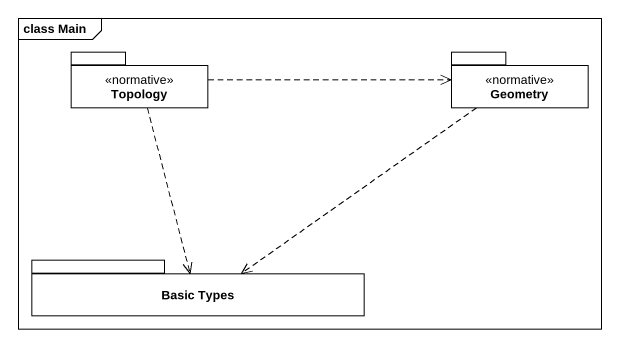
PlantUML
@startuml
mainframe class Main
package Topology <<normative>> {
}
package Geometry <<normative>> {
}
package "Basic Types" as Basic_Types {
}
Topology .right.> Geometry
Topology ..> Basic_Types
Geometry ..> Basic_Types
@enduml
